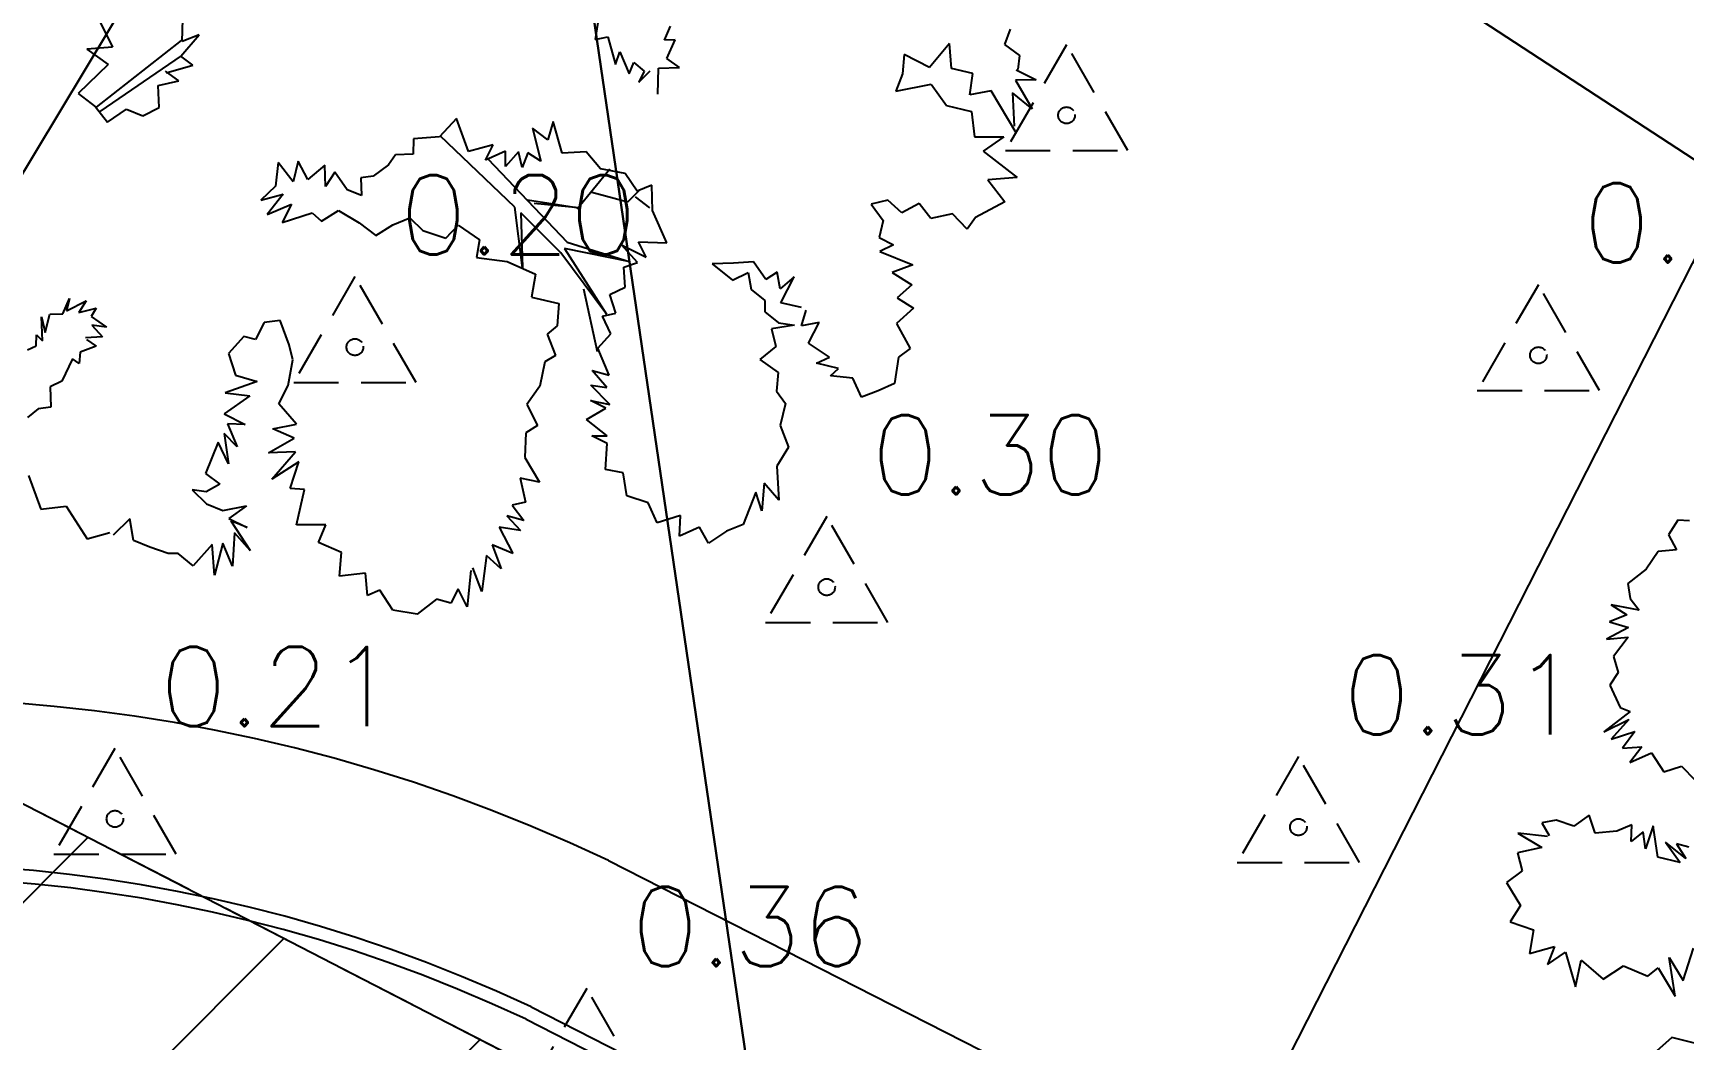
# Model space of a CAD drawing. Header units: metres. Extents: x 543100 to 543604, y 9574012 to 9574398.
# Drawn here: x 543235.68 to 543248.16, y 9574309.47 to 9574317.08 of the extents above; entities that cross this region are included whole.
import ezdxf

# ---------------------------------------------------------------- set-up
doc = ezdxf.new("R2010")
doc.units = ezdxf.units.M
doc.header["$LTSCALE"] = 0.1
for name, pattern in [('CONTINUO', [0]), ('DASHED2', [9.524999999999999, 6.35, -3.175]), ('HIDDEN', [9.524999999999999, 6.35, -3.175])]:
    doc.linetypes.add(name, pattern=pattern)
for name, color, linetype in [('#PROJ_PLATOS', 2, 'HIDDEN'), ('C-TOPO-TEXT', 7, 'Continuous'), ('HACHURA', 1, 'Continuous'), ('IMPL_MEIO FIO', 8, 'Continuous'), ('IMPL_VEGETAÇÃO', 8, 'Continuous'), ('IMPLANTAÇÃO', 1, 'Continuous'), ('MalhaTriTG', 7, 'CONTINUO'), ('PROJ_PLATOS', 2, 'DASHED2'), ('PROJ_TERRA_PERFIS', 2, 'Continuous'), ('XREF_IMPLNTACAO', 2, 'Continuous')]:
    doc.layers.add(name, color=color, linetype=linetype)
doc.layers.get('IMPLANTAÇÃO').off()
doc.styles.get("Standard").update_dxf_attribs({"font": 'simplex.shx'})

# ---------------------------------------------------------------- blocks, each defined once
blk = doc.blocks.new('A$C76815E95')
at = {"layer": 'HACHURA'}
h = blk.add_hatch(dxfattribs=at)
h.set_pattern_fill('ANSI31', color=1, scale=0.5, style=0)
h.set_pattern_definition([(45, (-56.71623454557266, -140.2760906778276), (-1.122532015133644, 1.122532015133644), [])])
h.paths.add_polyline_path([(78.50253660278395, -21.53023425675929), (78.1706479433924, -22.02040452882648), (30.00293476006482, -129.1186275184155), (23.85615117452107, -140.2760906778276), (-56.71623454557266, -83.83502537757158), (-56.29154449922498, -82.40403590723872), (-2.601691384217702, 20.28950879722834), (78.41679475666024, -21.48937489651144)])
at = {"layer": 'HACHURA', "color": 8, "elevation": 30.47163635617762, "flags": 128}
blk.add_lwpolyline([(78.50253660278395, -21.53023425675929), (78.1706479433924, -22.02040452882648), (30.00293476006482, -129.1186275184155), (23.85615117452107, -140.2760906778276), (-56.71623454557266, -83.83502537757158), (-56.29154449922498, -82.40403590723872), (-2.601691384217702, 20.28950879722834), (78.41679475666024, -21.48937489651144)], close=True, dxfattribs=at)
blk = doc.blocks.new('ARBOL03P')
at = {"layer": 'IMPL_VEGETAÇÃO', "color": 1}
for p, q in [((-0.2843153959352609, 2.110372033186306), (-0.2576477150477867, 2.250471277042638)), ((-0.2576477150477867, 2.250471277042638), (-0.2076458133837704, 2.167078869985297)), ((-0.2076458133837704, 2.167078869985297), (-0.1676442920525583, 2.250471277042638)), ((-0.1676442920525583, 2.250471277042638), (-0.07764086905732981, 2.187093047679059)), ((-0.5419637172008454, 2.09975845410628), (-0.4823066550176254, 2.191598403696703)), ((-0.4823066550176254, 2.191598403696703), (-0.5006626741509237, 2.108942449065323)), ((-0.07764086905732981, 2.187093047679059), (-0.03097242750424911, 2.180421655114473)), ((0.3523754852532051, 2.1137077294686), (0.4057108470281552, 2.190428743961353)), ((0.4057108470281552, 2.190428743961353), (0.4490458284703021, 2.170414566267591)), ((0.4490458284703021, 2.170414566267591), (0.532382331243662, 2.197100136525941)), ((0.532382331243662, 2.197100136525941), (0.5790507727967427, 2.160407477420711)), ((-0.574086750684117, 2.085982461667718), (-0.574086750684117, 2.159454421340055)), ((-0.574086750684117, 2.159454421340055), (-0.5419637172008454, 2.09975845410628)), ((-0.5006626741509237, 2.108942449065323), (-0.4042935737011089, 2.164046418819576)), ((-0.3876526593742273, 2.180421655114473), (-0.4743226222585211, 2.043658107540433)), ((-0.3143165369336707, 2.063672285234195), (-0.3576515183758175, 2.150400388573829)), ((-0.3576515183758175, 2.150400388573829), (-0.2843153959352609, 2.110372033186306)), ((-0.03097242750424911, 2.180421655114473), (-0.05430664828078946, 2.1137077294686)), ((0.2757059027017146, 2.077015070363369), (0.2823728229235831, 2.140393299726948)), ((0.2823728229235831, 2.140393299726948), (0.3523754852532051, 2.1137077294686)), ((0.5790507727967427, 2.160407477420711), (0.6223857542388904, 2.120379122033186)), ((-0.6309952474724376, 2.01363684099979), (-0.6209948671396344, 2.073679374081077)), ((-0.6209948671396344, 2.073679374081077), (-0.5776598856974875, 2.090357855492544)), ((-0.05430664828078946, 2.1137077294686), (-0.007638206727707875, 2.057000892669607)), ((0.1657017190408796, 1.956930004200799), (0.1557013387080763, 2.073679374081077)), ((0.1557013387080763, 2.073679374081077), (0.2090367004830265, 2.023643929846672)), ((0.2090367004830265, 2.023643929846672), (0.215703620704895, 2.100364944339424)), ((0.215703620704895, 2.100364944339424), (0.2757059027017146, 2.077015070363369)), ((0.6223857542388904, 2.120379122033186), (0.5790507727967427, 2.067007981516489)), ((-0.4743226222585211, 2.043658107540433), (-0.4309876408163742, 1.986951270741442)), ((-0.3843191992632935, 2.016972537282084), (-0.3143165369336707, 2.063672285234195)), ((-0.007638206727707875, 2.057000892669607), (-0.03430588761518294, 2.000294055870616)), ((0.5790507727967427, 2.067007981516489), (0.6057184536842186, 1.996958359588322)), ((0.9527369284780445, 1.974431579500105), (1.049150555687259, 2.031181737030036)), ((1.049150555687259, 2.031181737030036), (1.020793606508079, 1.963081547994119)), ((-0.6843306092473878, 2.006965448435204), (-0.6309952474724376, 2.01363684099979)), ((-0.4309876408163742, 1.986951270741442), (-0.4976568430350614, 1.963601396765385)), ((-0.364318438597687, 1.933580130224743), (-0.3843191992632935, 2.016972537282084)), ((-0.03430588761518294, 2.000294055870616), (0.01902947415976719, 1.963601396765385)), ((0.1257001977096674, 1.933580130224743), (0.1257001977096674, 1.986951270741442)), ((0.1257001977096674, 1.986951270741442), (0.1657017190408796, 1.956930004200799)), ((0.5523830919092685, 1.96693709304768), (0.5423827115764652, 1.883544685990338)), ((0.5890511531295459, 1.936915826507037), (0.5523830919092685, 1.96693709304768)), ((0.6057184536842186, 1.996958359588322), (0.572383852574875, 2.010301144717498)), ((0.572383852574875, 2.010301144717498), (0.5890511531295459, 1.936915826507037)), ((0.8279663520896516, 1.923356437723167), (0.879008860612176, 1.980106595253099)), ((0.879008860612176, 1.980106595253099), (0.9527369284780445, 1.974431579500105)), ((1.020793606508079, 1.963081547994119), (1.105864454045619, 1.997131642512078)), ((1.105864454045619, 1.997131642512078), (1.060493335358931, 1.951731516488134)), ((-0.4976568430350614, 1.963601396765385), (-0.4809895424803905, 1.89355177483722)), ((-0.4043199599288991, 1.856859115731988), (-0.364318438597687, 1.933580130224743)), ((0.01902947415976719, 1.963601396765385), (0.002362173605095386, 1.903558863684101)), ((0.03903023482537371, 1.860194812014284), (0.06903137582378349, 1.920237345095569)), ((0.06903137582378349, 1.920237345095569), (0.1257001977096674, 1.933580130224743)), ((0.7542382842237831, 1.906331390464188), (0.8279663520896516, 1.923356437723167)), ((1.060493335358931, 1.951731516488134), (1.173921132075654, 1.963081547994119)), ((1.173921132075654, 1.963081547994119), (1.219292250762342, 1.923356437723167)), ((1.219292250762342, 1.923356437723167), (1.281677538956538, 1.889306343205209)), ((-0.4809895424803905, 1.89355177483722), (-0.5509922048100115, 1.850187723167402)), ((-0.3309838374883434, 1.763459619827768), (-0.4043199599288991, 1.856859115731988)), ((0.002362173605095386, 1.903558863684101), (0.03903023482537371, 1.860194812014284)), ((0.5423827115764652, 1.883544685990338), (0.4657131290249747, 1.883544685990338)), ((0.4657131290249747, 1.883544685990338), (0.5023811902452522, 1.836844938038227)), ((0.6748388265220768, 1.838231201428271), (0.7315527248804372, 1.860931264440244)), ((0.7315527248804372, 1.860931264440244), (0.7542382842237831, 1.906331390464188)), ((1.281677538956538, 1.889306343205209), (1.247649199941522, 1.838231201428271)), ((-0.5509922048100115, 1.850187723167402), (-0.4509884014819807, 1.826837849191347)), ((-0.4509884014819807, 1.826837849191347), (-0.4509884014819807, 1.733438353287124)), ((0.4479832330886335, 1.809856122663306), (0.4649974025961425, 1.741755933627389)), ((0.5023811902452522, 1.836844938038227), (0.4490458284703021, 1.826837849191347)), ((0.527382690790339, 1.764455996639362), (0.5103685212828308, 1.8155311384163)), ((0.5103685212828308, 1.8155311384163), (0.55573963996952, 1.753105965133376)), ((0.6634960468504048, 1.764455996639362), (0.6748388265220768, 1.838231201428271)), ((1.247649199941522, 1.838231201428271), (1.304363098299882, 1.792831075404327)), ((-0.4509884014819807, 1.733438353287124), (-0.3909861194851612, 1.75678822726318)), ((-0.3909861194851612, 1.75678822726318), (-0.3309838374883434, 1.763459619827768)), ((0.5160399111186669, 1.707705839109431), (0.527382690790339, 1.764455996639362)), ((0.55573963996952, 1.753105965133376), (0.6011107586562083, 1.792831075404327)), ((0.6011107586562083, 1.792831075404327), (0.6634960468504048, 1.764455996639362)), ((1.304363098299882, 1.792831075404327), (1.241977810105686, 1.764455996639362)), ((1.241977810105686, 1.764455996639362), (1.298691708464046, 1.707705839109431)), ((0.4649974025961425, 1.741755933627389), (0.368583775386929, 1.741755933627389)), ((0.368583775386929, 1.741755933627389), (0.4252976737452894, 1.719055870615418)), ((0.4252976737452894, 1.719055870615418), (0.3799265550586011, 1.685005776097459)), ((0.4820115721036498, 1.690680791850451), (0.5160399111186669, 1.707705839109431)), ((1.298691708464046, 1.707705839109431), (1.253320589777358, 1.650955681579501)), ((0.3799265550586011, 1.685005776097459), (0.4196262839094533, 1.662305713085487)), ((0.4196262839094533, 1.662305713085487), (0.3855979448944371, 1.599880539802563)), ((0.4706687924319777, 1.633930634320522), (0.4820115721036498, 1.690680791850451)), ((1.253320589777358, 1.650955681579501), (1.26466336944903, 1.57718047679059)), ((0.3855979448944371, 1.599880539802563), (0.4196262839094533, 1.543130382272632)), ((0.4252976737452894, 1.599880539802563), (0.4706687924319777, 1.633930634320522)), ((0.4706687924319777, 1.565830445284605), (0.4252976737452894, 1.599880539802563)), ((0.4196262839094533, 1.543130382272632), (0.4536546229244705, 1.480705208989709)), ((0.4536546229244705, 1.480705208989709), (0.4706687924319777, 1.565830445284605)), ((1.26466336944903, 1.57718047679059), (1.202278081254832, 1.531780350766646)), ((1.202278081254832, 1.531780350766646), (1.219292250762342, 1.475030193236715)), ((1.219292250762342, 1.475030193236715), (1.139892793060636, 1.440980098718756)), ((1.117207233717291, 1.429630067212771), (1.100193064209783, 1.344504830917875)), ((1.139892793060636, 1.384229941188827), (1.117207233717291, 1.429630067212771)), ((1.139892793060636, 1.440980098718756), (1.139892793060636, 1.384229941188827)), ((1.020793606508079, 1.389904956941819), (0.9924366573288976, 1.304779720646922)), ((1.037807776015587, 1.327479783658895), (1.020793606508079, 1.389904956941819)), ((1.100193064209783, 1.344504830917875), (1.037807776015587, 1.384229941188827)), ((1.037807776015587, 1.384229941188827), (1.037807776015587, 1.327479783658895)), ((0.4593260127603056, 1.31612975215291), (0.3855979448944371, 1.22532950010502)), ((0.4990257416111588, 1.231004515858014), (0.4593260127603056, 1.31612975215291)), ((0.9357227589705372, 1.344504830917875), (0.8733374707763399, 1.270729626128964)), ((0.9470655386422093, 1.287754673387943), (0.9357227589705372, 1.344504830917875)), ((0.9754224878213895, 1.35585486242386), (0.9470655386422093, 1.287754673387943)), ((0.9924366573288976, 1.304779720646922), (0.9754224878213895, 1.35585486242386)), ((1.463162013703293, 1.253704578869987), (1.491518962882473, 1.310454736399916)), ((1.491518962882473, 1.310454736399916), (1.502861742554146, 1.253704578869987)), ((1.502861742554146, 1.253704578869987), (1.52554730189749, 1.31612975215291)), ((1.52554730189749, 1.31612975215291), (1.548232861240834, 1.248029563116993)), ((1.548232861240834, 1.248029563116993), (1.604946759599194, 1.327479783658895)), ((1.604946759599194, 1.327479783658895), (1.61061814943503, 1.253704578869987)), ((1.61061814943503, 1.253704578869987), (1.667332047793392, 1.31612975215291)), ((1.667332047793392, 1.31612975215291), (1.650317878285883, 1.253704578869987)), ((0.5330540806261759, 1.276404641881958), (0.4990257416111588, 1.231004515858014)), ((0.5330540806261759, 1.18560438983407), (0.5330540806261759, 1.276404641881958)), ((0.5614110298053552, 1.259379594622978), (0.5330540806261759, 1.18560438983407)), ((0.5954393688203723, 1.22532950010502), (0.5614110298053552, 1.259379594622978)), ((0.6521532671787327, 1.259379594622978), (0.5954393688203723, 1.22532950010502)), ((0.697524385865421, 1.22532950010502), (0.6521532671787327, 1.259379594622978)), ((0.7428955045521093, 1.270729626128964), (0.697524385865421, 1.22532950010502)), ((0.7202975262952149, 1.139337849191347), (0.8839333670805694, 1.273978680949381)), ((0.7712524537312904, 1.236679531611007), (0.7428955045521093, 1.270729626128964)), ((0.8109521825821435, 1.287754673387943), (0.7712524537312904, 1.236679531611007)), ((0.8733374707763399, 1.270729626128964), (0.8109521825821435, 1.287754673387943)), ((1.304363098299882, 1.219654484352028), (1.355405606822407, 1.299104704893931)), ((1.355405606822407, 1.299104704893931), (1.372419776329915, 1.236679531611007)), ((1.372419776329915, 1.236679531611007), (1.434805064524113, 1.287754673387943)), ((1.434805064524113, 1.287754673387943), (1.463162013703293, 1.253704578869987)), ((1.650317878285883, 1.253704578869987), (1.763745675002605, 1.293429689140937)), ((1.763745675002605, 1.293429689140937), (1.707031776644245, 1.231004515858014)), ((1.718624356935287, 1.229362967464962), (1.83013545073576, 1.273032896208805)), ((1.83013545073576, 1.273032896208805), (1.7913489833269, 1.219658538855221)), ((0.3855979448944371, 1.22532950010502), (0.3118698770285677, 1.18560438983407)), ((0.3712077326197907, 1.15389361478681), (0.3821167886721479, 1.212116677168662)), ((0.6060402125423128, 1.021592102499475), (0.5701945220881885, 1.236809493803823)), ((0.5701945220881885, 1.236809493803823), (0.6293887258589059, 1.022891724427642)), ((0.6293887258589059, 1.022891724427642), (0.7602973984871904, 1.244867149758455)), ((0.7602973984871904, 1.244867149758455), (0.6475704859461677, 1.019252783028776)), ((1.145564182896472, 1.145879279563117), (1.19093530158316, 1.208304452846041)), ((1.19093530158316, 1.208304452846041), (1.230635030434014, 1.18560438983407)), ((1.230635030434014, 1.18560438983407), (1.304363098299882, 1.219654484352028)), ((1.7913489833269, 1.219658538855221), (1.844680376014082, 1.219658538855221)), ((1.844680376014082, 1.219658538855221), (1.854376992866298, 1.171136395806508)), ((0.3118698770285677, 1.18560438983407), (0.3515696058794209, 1.151554295316111)), ((0.3515696058794209, 1.151554295316111), (0.3175412668644046, 1.089129122033187)), ((0.396662196741957, 1.139337849191347), (0.3421169164801725, 1.157532556185676)), ((0.9073658097913562, 1.100479153539173), (0.9584083183138814, 1.157229311069104)), ((0.9584083183138814, 1.157229311069104), (0.9924366573288976, 1.134529248057132)), ((0.9924366573288976, 1.134529248057132), (1.071836115030603, 1.157229311069104)), ((1.071836115030603, 1.157229311069104), (1.145564182896472, 1.145879279563117)), ((1.854376992866298, 1.171136395806508), (1.927101619257909, 1.137170895672409)), ((0.4221166608641234, 1.019252783028776), (0.396662196741957, 1.139337849191347)), ((0.7996094029104714, 1.089129122033187), (0.8676660809405039, 1.117504200798153)), ((0.8676660809405039, 1.117504200798153), (0.9073658097913562, 1.100479153539173)), ((1.927101619257909, 1.137170895672409), (1.951343161388447, 1.059535466794469)), ((-0.08304052392525918, 1.039786809493804), (-0.150578272808735, 1.036407792480571)), ((-0.07628674903691124, 1.090472064692292), (-0.08304052392525918, 1.039786809493804)), ((-0.04251787459517331, 1.029649758454107), (-0.07628674903691124, 1.090472064692292)), ((0.03515053662082401, 1.066818945599664), (-0.04251787459517331, 1.029649758454107)), ((0.3175412668644046, 1.089129122033187), (0.3402268262077488, 1.009678901491283)), ((0.3275715084103634, 1.037447490023104), (0.4948437012131706, 1.001058076034447)), ((0.8222949622538156, 0.9983288699852979), (0.7996094029104714, 1.089129122033187)), ((1.951343161388447, 1.059535466794469), (1.912556693979587, 0.9916044665262715)), ((-0.1336938355878665, 1.005996639361479), (-0.1843471472504721, 1.002617622348247)), ((-0.150578272808735, 1.036407792480571), (-0.1336938355878665, 1.005996639361479)), ((0.02839676173247696, 0.9924805713085494), (-0.02225654993013038, 1.009375656374711)), ((-0.02225654993013038, 0.9485533501365264), (-0.01212588759760891, 0.9924805713085494)), ((-0.01212588759760891, 0.9924805713085494), (0.02839676173247696, 0.9924805713085494)), ((0.3402268262077488, 1.009678901491283), (0.3118698770285677, 0.9415787124553665)), ((0.480580295952878, 0.6628964503255625), (0.6060402125423128, 1.021592102499475)), ((0.5421162774400505, 0.8409446544843524), (0.487570997178266, 1.004697017433313)), ((0.487570997178266, 1.004697017433313), (0.5421162774400505, 0.8664172442764135)), ((0.6475704859461677, 1.019252783028776), (0.5893888536669305, 0.8409446544843524)), ((0.7485668943879462, 0.975628806973325), (0.8222949622538156, 0.9983288699852979)), ((1.912556693979587, 0.9916044665262715), (1.94649485296234, 0.9624911806970449)), ((-0.03238721226265184, 0.891110060911573), (0.01826609939995549, 0.9519323671497588)), ((0.01826609939995549, 0.9519323671497588), (-0.02225654993013038, 0.9485533501365264)), ((0.3118698770285677, 0.9415787124553665), (0.3515696058794209, 0.8734785234194495)), ((0.7493883424348331, 0.9282792480571311), (0.5821161496320268, 0.8154720646922913)), ((0.5893888536669305, 0.8409446544843524), (0.7493883424348331, 0.9282792480571311)), ((0.7542382842237831, 0.8734785234194495), (0.7485668943879462, 0.975628806973325)), ((1.94649485296234, 0.9624911806970449), (1.883466843422942, 0.9236734662580739)), ((-0.05940231181604272, 0.8336667716866204), (0.01151232451160755, 0.8978680949380387)), ((0.01151232451160755, 0.8978680949380387), (-0.03238721226265184, 0.891110060911573)), ((0.3515696058794209, 0.8734785234194495), (0.2721701481777146, 0.7997033186305407)), ((0.7882666232387994, 0.7770032556185678), (0.7542382842237831, 0.8734785234194495)), ((1.883466843422942, 0.9236734662580739), (1.931949927684018, 0.8508902516850059)), ((-0.03238721226265184, 0.7998766015542955), (-0.05940231181604272, 0.8336667716866204)), ((0.3232126567002407, 0.748628176853603), (0.4082835042377813, 0.8224033816425127)), ((0.4082835042377813, 0.8224033816425127), (0.4026121144019452, 0.771328239865575)), ((1.931949927684018, 0.8508902516850059), (1.859225301292405, 0.8217769658557783)), ((1.859225301292405, 0.8217769658557783), (1.864073609718512, 0.7392893226729678)), ((-0.0864174113694327, 0.7829815164881326), (-0.03238721226265184, 0.7998766015542955)), ((0.2721701481777146, 0.7997033186305407), (0.3345554363719128, 0.8110533501365262)), ((0.3345554363719128, 0.8110533501365262), (0.3232126567002407, 0.748628176853603)), ((0.4026121144019452, 0.771328239865575), (0.4536546229244705, 0.7770032556185678)), ((0.4536546229244705, 0.7770032556185678), (0.4139548940736173, 0.7429531611006093)), ((0.5821161496320268, 0.8154720646922913), (0.4839346451608133, 0.4879673387943715)), ((0.7315527248804372, 0.7599782083595885), (0.7882666232387994, 0.7770032556185678)), ((0.4139548940736173, 0.7429531611006093), (0.4763401822678146, 0.72592811384163)), ((0.4763401822678146, 0.72592811384163), (0.4309690635811254, 0.703228050829658)), ((0.7202099452087651, 0.6748529720646923), (0.7315527248804372, 0.7599782083595885)), ((1.864073609718512, 0.7392893226729678), (1.801045600179116, 0.7344371083680956)), ((1.801045600179116, 0.7344371083680956), (1.844680376014082, 0.6470972508804138)), ((0.4309690635811254, 0.703228050829658), (0.4876829619394867, 0.6578279248057131)), ((0.4876829619394867, 0.6578279248057131), (0.4309690635811254, 0.6578279248057131)), ((0.4309690635811254, 0.6578279248057131), (0.4876829619394867, 0.5954027515227898)), ((0.7769238435671273, 0.6578279248057131), (0.7202099452087651, 0.6748529720646923)), ((0.7882666232387994, 0.5783777042638105), (0.7769238435671273, 0.6578279248057131)), ((1.844680376014082, 0.6470972508804138), (1.728320973787502, 0.6179839650511862)), ((1.728320973787502, 0.6179839650511862), (1.747714207491931, 0.5743140363073449)), ((0.4876829619394867, 0.5954027515227898), (0.4082835042377813, 0.5102775152278936)), ((0.7712524537312904, 0.5216275467338791), (0.7882666232387994, 0.5783777042638105)), ((1.747714207491931, 0.5743140363073449), (1.655596347395889, 0.559757393392732)), ((1.655596347395889, 0.559757393392732), (1.747714207491931, 0.5063830360391472)), ((1.931949927684018, 0.4481564643806921), (1.990129628797307, 0.5500529647829895)), ((1.990129628797307, 0.5500529647829895), (1.961039778240663, 0.4772697502099197)), ((0.4082835042377813, 0.5102775152278936), (0.4876829619394867, 0.4875774522159206)), ((0.8166235724179796, 0.4819024364629287), (0.7712524537312904, 0.5216275467338791)), ((1.548933562021523, 0.4966786074294047), (1.514995403038771, 0.4141909642465942)), ((1.597416646282598, 0.4335998214660792), (1.548933562021523, 0.4966786074294047)), ((1.67498958110032, 0.4578608929904346), (1.592568337856491, 0.5112352503440194)), ((1.592568337856491, 0.5112352503440194), (1.597416646282598, 0.4335998214660792)), ((1.747714207491931, 0.5063830360391472), (1.631354805265351, 0.5354963218683748)), ((1.631354805265351, 0.5354963218683748), (1.67498958110032, 0.4578608929904346)), ((1.927101619257909, 0.4384520357709505), (1.927101619257909, 0.5063830360391472)), ((1.927101619257909, 0.5063830360391472), (1.931949927684018, 0.4481564643806921)), ((1.961039778240663, 0.4772697502099197), (2.06285425518892, 0.5209396789537619)), ((2.06285425518892, 0.5209396789537619), (2.009522862501738, 0.4578608929904346)), ((0.4876829619394867, 0.4875774522159206), (0.5330540806261759, 0.4138022474270118)), ((0.8733374707763399, 0.4478523419449703), (0.8166235724179796, 0.4819024364629287)), ((0.8619946911046679, 0.3797521529090533), (0.8733374707763399, 0.4478523419449703)), ((1.912556693979587, 0.4093387499417229), (1.864073609718512, 0.4724175359050493)), ((1.864073609718512, 0.4724175359050493), (1.927101619257909, 0.4384520357709505)), ((2.009522862501738, 0.4578608929904346), (2.116185647876103, 0.4821219645147918)), ((2.116185647876103, 0.4821219645147918), (2.028916096206167, 0.4287476071612071)), ((0.5330540806261759, 0.4138022474270118), (0.5784251993128642, 0.4365023104389847)), ((0.5784251993128642, 0.4365023104389847), (0.6067821484920444, 0.385427168662047)), ((0.6067821484920444, 0.385427168662047), (0.6464818773428966, 0.3797521529090533)), ((1.364697841829438, 0.3899298927222379), (1.325911374420578, 0.3559643925881391)), ((1.447119085073265, 0.4141909642465942), (1.364697841829438, 0.3899298927222379)), ((1.514995403038771, 0.4141909642465942), (1.447119085073265, 0.4141909642465942)), ((1.917405002405696, 0.3511121782832678), (1.912556693979587, 0.4093387499417229)), ((2.028916096206167, 0.4287476071612071), (2.121033956302211, 0.4044865356368517)), ((2.121033956302211, 0.4044865356368517), (2.106489031023889, 0.3414077496735262)), ((0.6464818773428966, 0.3797521529090533), (0.7031957757012579, 0.3513770741440885)), ((0.7031957757012579, 0.3513770741440885), (0.7258813350446021, 0.31732697962613)), ((0.7258813350446021, 0.31732697962613), (0.7769238435671273, 0.3457020583910948)), ((0.7769238435671273, 0.3457020583910948), (0.7825952334029624, 0.2946269166141571)), ((0.8563233012688318, 0.3003019323671507), (0.8619946911046679, 0.3797521529090533)), ((1.325911374420578, 0.3559643925881391), (1.267731673307287, 0.2928856066248136)), ((1.626506496839244, 0.2686245351004564), (1.626506496839244, 0.3462599639783965)), ((1.626506496839244, 0.3462599639783965), (1.650748038969782, 0.2928856066248136)), ((1.650748038969782, 0.2928856066248136), (1.704079431656965, 0.3559643925881391)), ((1.704079431656965, 0.3559643925881391), (1.684686197952534, 0.2977378209296839)), ((1.684686197952534, 0.2977378209296839), (1.767107441196362, 0.3559643925881391)), ((1.767107441196362, 0.3559643925881391), (1.718624356935287, 0.2928856066248136)), ((1.83013545073576, 0.3025900352345552), (1.839832067587976, 0.3608166068930112)), ((1.839832067587976, 0.3608166068930112), (1.883466843422942, 0.3317033210637828)), ((1.883466843422942, 0.3317033210637828), (1.898011768701265, 0.2880333923199414)), ((1.898011768701265, 0.2880333923199414), (1.917405002405696, 0.3511121782832678)), ((2.106489031023889, 0.3414077496735262), (2.121033956302211, 0.3122944638442986)), ((0.7825952334029624, 0.2946269166141571), (0.7485668943879462, 0.2322017433312338)), ((0.9130371996271922, 0.2662518378491923), (0.8563233012688318, 0.3003019323671507)), ((1.267731673307287, 0.2928856066248136), (1.296821523863931, 0.2492156778809722)), ((1.49560216933434, 0.2443634635761009), (1.481057244056018, 0.317146678149169)), ((1.481057244056018, 0.317146678149169), (1.563478487299847, 0.2395112492712288)), ((1.563478487299847, 0.2395112492712288), (1.5343886367432, 0.317146678149169)), ((1.5343886367432, 0.317146678149169), (1.626506496839244, 0.2686245351004564)), ((1.718624356935287, 0.2928856066248136), (1.83013545073576, 0.3025900352345552)), ((2.121033956302211, 0.3122944638442986), (2.130730573154427, 0.2492156778809722)), ((0.8052807927463075, 0.2265267275782401), (0.7428955045521093, 0.1924766330602816)), ((0.7485668943879462, 0.2322017433312338), (0.8052807927463075, 0.2265267275782401)), ((0.9016944199555201, 0.2265267275782401), (0.9130371996271922, 0.2662518378491923)), ((0.9754224878213895, 0.1527515227893304), (0.9016944199555201, 0.2265267275782401)), ((1.296821523863931, 0.2492156778809722), (1.359849533403331, 0.2492156778809722)), ((1.359849533403331, 0.2492156778809722), (1.369546150255545, 0.2103979634420012)), ((1.442270776647158, 0.1909891062225162), (1.49560216933434, 0.2443634635761009)), ((2.130730573154427, 0.2492156778809722), (2.135578881580534, 0.1909891062225162)), ((0.7428955045521093, 0.1924766330602816), (0.8109521825821435, 0.1641015542953168)), ((0.8109521825821435, 0.1641015542953168), (0.7712524537312904, 0.1073513967653854)), ((1.369546150255545, 0.2103979634420012), (1.442270776647158, 0.1909891062225162)), ((2.135578881580534, 0.1909891062225162), (2.077399180467243, 0.1473191774786757)), ((0.7712524537312904, 0.1073513967653854), (0.8393091317613237, 0.1243764440243647)), ((0.8393091317613237, 0.1243764440243647), (0.8052807927463075, 0.05060123923545579)), ((0.9413941488063724, 0.05627625498844857), (0.8903516402838481, 0.1130264125183791)), ((0.8903516402838481, 0.1130264125183791), (0.9754224878213895, 0.09600136525939984)), ((0.9754224878213895, 0.09600136525939984), (0.9073658097913562, 0.1527515227893304)), ((0.9073658097913562, 0.1527515227893304), (0.9754224878213895, 0.1527515227893304)), ((2.077399180467243, 0.1473191774786757), (2.150123806858856, 0.1230581059543185)), ((2.199346564482497, 0.05146765385423269), (2.147136465380219, 0.1095174333123294)), ((0.8052807927463075, 0.05060123923545579), (0.879008860612176, 0.0789763180004206)), ((0.879008860612176, 0.0789763180004206), (0.9413941488063724, 0.05627625498844857)), ((2.135534221135268, -0.05882692711615167), (2.199346564482497, 0.05146765385423269)), ((2.181943198115071, -0.1284866624658685), (2.135534221135268, -0.05882692711615167)), ((2.100727488400416, -0.2155613316530136), (2.181943198115071, -0.1284866624658685)), ((1.538900559005882, -0.2689757929006507), (1.547038511427102, -0.2078935622768321)), ((1.547038511427102, -0.2078935622768321), (1.56331441626954, -0.2547232724217596)), ((1.56331441626954, -0.2547232724217596), (1.581624809217283, -0.2058574879227049)), ((1.581624809217283, -0.2058574879227049), (1.610107642691549, -0.2547232724217596)), ((1.614176618902158, -0.2486150493593779), (1.618245595112768, -0.2099296366309593)), ((1.618245595112768, -0.2099296366309593), (1.660969845324168, -0.2486150493593779)), ((1.545004023321797, -0.3117333543373237), (1.506348749321006, -0.2669397185465234)), ((1.506348749321006, -0.2669397185465234), (1.538900559005882, -0.2689757929006507)), ((1.660969845324168, -0.2486150493593779), (1.69555614311435, -0.2343625288804869)), ((1.69555614311435, -0.2343625288804869), (1.691487166903741, -0.2608314954841418)), ((1.691487166903741, -0.2608314954841418), (1.772866691115931, -0.2587954211300141)), ((1.772866691115931, -0.2587954211300141), (1.807452988906112, -0.2852643877336689)), ((1.807452988906112, -0.2852643877336689), (1.866453143959951, -0.2526871980676324)), ((1.866453143959951, -0.2526871980676324), (1.890867001223608, -0.2873004620877961)), ((1.55924544005893, -0.3504187670657419), (1.500245285005091, -0.3076612056290693)), ((1.500245285005091, -0.3076612056290693), (1.545004023321797, -0.3117333543373237)), ((1.890867001223608, -0.2873004620877961), (1.931556763329704, -0.3056251312749416)), ((0.6374051916896715, -0.395336284946771), (0.5477909655543609, -0.3729197067179602)), ((0.5477909655543609, -0.3729197067179602), (0.5925980786220162, -0.4132695475298198)), ((0.6463666143032025, -0.3460198128433873), (0.6374051916896715, -0.395336284946771)), ((0.7090965725979199, -0.4132695475298198), (0.6463666143032025, -0.3460198128433873)), ((0.7135772839046854, -0.3639530754264357), (0.7046158612911544, -0.4177528631755818)), ((0.7583843969723407, -0.4177528631755818), (0.7135772839046854, -0.3639530754264357)), ((0.8211143552670572, -0.3818863380094846), (0.7583843969723407, -0.4177528631755818)), ((0.870402179641478, -0.4177528631755818), (0.8211143552670572, -0.3818863380094846)), ((1.518555677952834, -0.3605991388363785), (1.55924544005893, -0.3504187670657419)), ((1.573486856796064, -0.3565269901281241), (1.518555677952834, -0.3605991388363785)), ((1.593831737849111, -0.3952124028565422), (1.573486856796064, -0.3565269901281241)), ((1.654866381008254, -0.3809598823776512), (1.593831737849111, -0.3952124028565422)), ((1.683349214482522, -0.3768877336693968), (1.614176618902158, -0.4155731463978154)), ((1.614176618902158, -0.4155731463978154), (1.654866381008254, -0.3809598823776512)), ((1.675211262061302, -0.4033567002730516), (1.683349214482522, -0.3768877336693968)), ((0.5925980786220162, -0.4132695475298198), (0.5253874090205333, -0.4446527570501546)), ((0.5906119652676614, -0.4178258244066368), (0.9153395747088524, -0.5682354022264224)), ((0.6362348525445229, -0.394995799201848), (0.9220488228378017, -0.5507771476580547)), ((0.8748828909482436, -0.4760359665704903), (0.870402179641478, -0.4177528631755818)), ((1.707763071746179, -0.3870681054400333), (1.675211262061302, -0.4033567002730516)), ((1.732176929009835, -0.407428848981306), (1.707763071746179, -0.3870681054400333)), ((0.9420935605497265, -0.5119024917365871), (0.8748828909482436, -0.4760359665704903)), ((0.9152092927091333, -0.5701855951314956), (0.9420935605497265, -0.5119024917365871)), ((0.7583843969723407, -0.6822684862755497), (0.7718265308926373, -0.5970854890060688)), ((0.7718265308926373, -0.5970854890060688), (0.9017671587888367, -0.64191864546369)), ((0.9017671587888367, -0.64191864546369), (0.9152092927091333, -0.5701855951314956)), ((0.6598087482234991, -0.6822684862755497), (0.7135772839046854, -0.6105354359433552)), ((0.7135772839046854, -0.6105354359433552), (0.7583843969723407, -0.6822684862755497)), ((1.276968147008917, -1.016648288174753), (1.294371513376342, -1.092113001470279)), ((1.108735605457131, -1.144357802982566), (0.9985142851301001, -1.161772736819995)), ((1.166746826681885, -1.144357802982566), (1.062326628477329, -1.219822516278092)), ((1.062326628477329, -1.219822516278092), (1.108735605457131, -1.144357802982566)), ((1.108735605457131, -1.237237450115522), (1.166746826681885, -1.144357802982566)), ((1.294371513376342, -1.092113001470279), (1.381388345213473, -1.126942869145137)), ((1.149343460314459, -1.25465238395295), (1.108735605457131, -1.237237450115522)), ((1.155144582436934, -1.341727053140096), (1.149343460314459, -1.25465238395295)), ((0.707677036721102, -1.327526973546026), (0.7164191238161202, -1.368353342398213)), ((0.7164191238161202, -1.368353342398213), (0.7455594141328472, -1.318778465934843)), ((0.7455594141328472, -1.318778465934843), (0.728075239942811, -1.403347372842945)), ((0.728075239942811, -1.403347372842945), (0.7659576173545553, -1.330443142749754)), ((0.7659576173545553, -1.330443142749754), (0.7834417915445915, -1.403347372842945)), ((1.224758047906638, -1.382361898760764), (1.155144582436934, -1.341727053140096)), ((0.4803827722506329, -1.470419264528681), (0.5007809754723418, -1.4091797112504)), ((0.7834417915445915, -1.403347372842945), (0.6989349496260839, -1.464586926121226)), ((1.201553559416737, -1.475241545893719), (1.224758047906638, -1.382361898760764)), ((0.5240932077257234, -1.514161802584596), (0.4803827722506329, -1.470419264528681)), ((0.6989349496260839, -1.464586926121226), (0.7776137334812461, -1.452922249306315)), ((0.7776137334812461, -1.452922249306315), (0.7309892689744837, -1.485000110547319)), ((1.201553559416737, -1.533291325351816), (1.288570391253868, -1.452021634110481)), ((1.288570391253868, -1.452021634110481), (1.201553559416737, -1.475241545893719)), ((0.4862108303139783, -1.578317525066605), (0.5240932077257234, -1.514161802584596)), ((0.7776137334812461, -1.505413294973413), (0.728075239942811, -1.528742648603234)), ((0.7309892689744837, -1.485000110547319), (0.7776137334812461, -1.505413294973413)), ((0.5474054399791051, -1.627892401529975), (0.4862108303139783, -1.578317525066605)), ((0.728075239942811, -1.528742648603234), (0.7688716463862288, -1.563736679047966)), ((0.7688716463862288, -1.563736679047966), (0.8067540237979731, -1.624976232326247)), ((1.265365902763966, -1.568121193026674), (1.201553559416737, -1.533291325351816)), ((1.201553559416737, -1.573926170972484), (1.265365902763966, -1.568121193026674)), ((1.25956478064149, -1.637780928376391), (1.201553559416737, -1.573926170972484)), ((0.5153511206307044, -1.671634939585889), (0.4832968012823056, -1.616227724715064)), ((0.4832968012823056, -1.616227724715064), (0.5474054399791051, -1.627892401529975)), ((0.8067540237979731, -1.624976232326247), (0.7630435883228834, -1.668718770382162)), ((0.5066090335356872, -1.718293646845532), (0.4483284529022331, -1.659970262770979)), ((0.4483284529022331, -1.659970262770979), (0.5153511206307044, -1.671634939585889)), ((0.7630435883228834, -1.668718770382162), (0.8184101399246639, -1.697880462419438)), ((1.184150193049311, -1.66100084015963), (1.25956478064149, -1.637780928376391)), ((1.195752437294262, -1.742270531400966), (1.184150193049311, -1.66100084015963)), ((0.3492514658253612, -1.802862553753634), (0.398789959363798, -1.738706831271625)), ((0.398789959363798, -1.738706831271625), (0.3958759303321244, -1.703712800826893)), ((0.3958759303321244, -1.703712800826893), (0.4949529174089964, -1.750371508086536)), ((0.4949529174089964, -1.750371508086536), (0.4221021916171797, -1.694964293215711)), ((0.4221021916171797, -1.694964293215711), (0.5066090335356872, -1.718293646845532)), ((0.8184101399246639, -1.697880462419438), (0.827152227019682, -1.759120015697719)), ((1.08553111696723, -1.811930266750682), (1.131940093947033, -1.736465553455156)), ((1.131940093947033, -1.736465553455156), (1.195752437294262, -1.742270531400966)), ((0.2589165658435091, -1.834940414994638), (0.2997129722869261, -1.797030215346179)), ((0.2997129722869261, -1.797030215346179), (0.3492514658253612, -1.802862553753634)), ((0.827152227019682, -1.759120015697719), (0.8562925173364082, -1.797030215346179)), ((0.8562925173364082, -1.797030215346179), (0.8825187786214634, -1.756203846493992)), ((0.8882929648030684, -1.759685465238395), (0.9230996975379204, -1.85256511237135)), ((0.9230996975379204, -1.85256511237135), (0.9289008196603961, -1.759685465238395)), ((0.9289008196603961, -1.759685465238395), (0.9811109187626741, -1.823540222642301)), ((0.9811109187626741, -1.823540222642301), (1.027519895742476, -1.782905377021634)), ((1.027519895742476, -1.782905377021634), (1.08553111696723, -1.811930266750682)), ((-0.2539525437308834, -1.814527230568544), (-0.2393823985725199, -1.849521261013276)), ((-0.2393823985725199, -1.849521261013276), (-0.1811018179390667, -1.855353599420732)), ((-0.1811018179390667, -1.855353599420732), (-0.1490474985906669, -1.808694892161089)), ((-0.1490474985906669, -1.808694892161089), (-0.116993179242268, -1.861185937828187)), ((0.06367662072143965, -1.872850614643097), (0.08407482394314769, -1.829108076587183)), ((0.08407482394314769, -1.829108076587183), (0.1103010852282029, -1.91950932190274)), ((0.1627536077983098, -1.899096137476646), (0.151097491671619, -1.834940414994638)), ((0.151097491671619, -1.834940414994638), (0.2181201594000912, -1.88159912225428)), ((0.2181201594000912, -1.88159912225428), (0.1802377819883461, -1.820359568975999)), ((0.1802377819883461, -1.820359568975999), (0.2589165658435091, -1.834940414994638)), ((-0.116993179242268, -1.861185937828187), (-0.04705648248212313, -1.86993444543937)), ((-0.04705648248212313, -1.86993444543937), (0.02288021427802178, -1.902012306680374)), ((0.02288021427802178, -1.902012306680374), (0.06367662072143965, -1.872850614643097)), ((0.1103010852282029, -1.91950932190274), (0.1161291432915466, -1.858269768624459)), ((0.1161291432915466, -1.858269768624459), (0.1627536077983098, -1.899096137476646))]:
    blk.add_line(p, q, dxfattribs=at)
blk = doc.blocks.new('A$C00972E22')
at = {"layer": 'IMPL_MEIO FIO', "color": 1}
for p, q in [((49.72036995273083, 211.5387056767941), (116.7163922431646, 211.5376432128251)), ((49.70088432764169, 210.2878659367561), (116.74739977438, 210.2878659367561)), ((49.7104201890761, 210.1878659371287), (116.8222370876465, 210.1878659371287))]:
    blk.add_line(p, q, dxfattribs=at)
for centre, radius, start, end in [((50.0565669714706, 198.9428016822785), 12.60038990867918, 91.52891733251879, 180.4805071994628), ((50.05639703280758, 198.9431871958077), 11.35, 91.79491320739783, 180.3785832784464), ((50.05639703280758, 198.9431871958077), 11.25, 91.76232346651885, 180)]:
    blk.add_arc(centre, radius, start, end, dxfattribs=at)
at = {"layer": 'IMPL_VEGETAÇÃO', "xscale": 2.286791147988358, "yscale": 2.286791147988358, "zscale": 2.286791147988358, "rotation": 270.0000000000018}
for p in [(44.98828007699922, 216.9497729446739), (59.98828007699922, 216.9497729446739)]:
    blk.add_blockref('ARBOL03P', p, dxfattribs=at)
blk = doc.blocks.new('Base_Implantacao')
at = {"layer": 'IMPLANTAÇÃO', "rotation": 333.0393706475627}
blk.add_blockref('A$C00972E22', (543099.8097354489, 9574144.815856133), dxfattribs=at)
at = {"layer": 'MalhaTriTG', "color": 132}
mesh = blk.add_polyface(dxfattribs=at)
corners = [(543224.664, 9574302.936, 30.992), (543210.265, 9574288.67, 31.209), (543216.703, 9574288.465, 31.154), (543213.734, 9574321.335, 30.969), (543218.85, 9574331.345, 30.895), (543226.223, 9574326.207, 30.933), (543224.268, 9574315.932, 31.062), (543219.876, 9574286.567, 30.533), (543193.607, 9574282.384, 31.298), (543227.396, 9574302.372, 30.53), (543227.186, 9574316.359, 31.22), (543239.215, 9574322.014, 30.485), (543230.57, 9574334.709, 30.757), (543225.45, 9574344.044, 30.865), (543250.101, 9574371.359, 30.793), (543235.218, 9574379.328, 30.85), (543243.115, 9574295.416, 30.237), (543260.488, 9574287.844, 29.96), (543254.859, 9574311.797, 30.344), (543254.233, 9574321.821, 30.714), (543271.924, 9574304.366, 30.172), (543267.489, 9574362.43, 30.657), (543240.338, 9574372.751, 30.753), (543240.528, 9574376.308, 30.661), (543253.768, 9574378.732, 30.858), (543253.993, 9574377.599, 30.878), (543254.701, 9574379.306, 30.904), (543255.768, 9574376.437, 30.874), (543276.872, 9574367.935, 30.831), (543257.017, 9574378.285, 30.88)]
mesh.append_faces([[corners[k] for k in face] for face in [(0, 1, 2), (0, 3, 1), (4, 3, 5), (0, 6, 3), (5, 3, 6), (2, 7, 0), (3, 8, 1), (0, 9, 10), (9, 0, 7), (10, 9, 11), (10, 5, 6), (4, 12, 13), (4, 5, 12), (11, 12, 5), (13, 12, 14), (5, 10, 11), (6, 0, 10), (3, 4, 15), (15, 4, 13), (9, 16, 11), (16, 17, 18), (19, 18, 20), (20, 18, 17), (19, 21, 12), (19, 11, 18), (18, 11, 16), (22, 14, 23), (13, 14, 22), (23, 14, 24), (22, 23, 15), (23, 24, 15), (24, 14, 25), (24, 25, 26), (15, 24, 26), (14, 27, 25), (15, 13, 22), (21, 28, 29), (25, 29, 26), (29, 25, 27), (29, 27, 21), (21, 27, 14), (21, 14, 12), (19, 12, 11)]], dxfattribs={"color": 132})
blk = doc.blocks.new('STA')
blk.add_lwpolyline([(0, 0.9999999999999964), (-0.8660254037844339, -0.5000000000000036), (0.8660254037844339, -0.5000000000000036)], close=True)
blk.add_circle((0, 0), 0.1181215260333346)

msp = doc.modelspace()

# ---------------------------------------------------------------- linework, layer by layer
at = {"layer": '#PROJ_PLATOS'}
msp.add_line((543227.8297810442, 9574315.263708834, 30.85), (543308.848267185, 9574273.48482514, 30.4), dxfattribs=at)
at = {"layer": 'PROJ_TERRA_PERFIS', "flags": 128}
msp.add_lwpolyline([(543252.2802251647, 9574323.309398757), (543177.5215618045, 9574176.337684048)], dxfattribs=at)

# ---------------------------------------------------------------- block references
at = {"layer": 'HACHURA', "color": 1}
msp.add_blockref('A$C76815E95', (543230.4314724284, 9574294.974200036, -0.07163635617761699), dxfattribs=at)
at = {"layer": 'PROJ_PLATOS', "color": 2, "linetype": 'Continuous', "lineweight": -3, "xscale": 0.5333333333333333, "yscale": 0.5333333333333333, "zscale": 0.5333333333333333}
for p in [(543243.4966275223, 9574316.453418946, 0.1913727610266904), (543238.1178418739, 9574314.701658417, 0.1995130051635673), (543247.0619006107, 9574314.639906386, 0.1987593427308538), (543241.6831149622, 9574312.888145857, 0.299793813724923), (543236.3043293138, 9574311.136385329, 0.2081028478466367), (543245.2483880506, 9574311.074633297, 0.3071803954290863), (543239.8696024022, 9574309.32287277, 0.3564610487734841)]:
    msp.add_blockref('STA', p, dxfattribs=at)
at = {"layer": 'XREF_IMPLNTACAO'}
msp.add_blockref('Base_Implantacao', (0, 0), dxfattribs=at)

# ---------------------------------------------------------------- texts
at = {"layer": 'C-TOPO-TEXT', "color": 7, "linetype": 'Continuous', "lineweight": -3, "char_height": 0.6, "attachment_point": 4}
for s, insert in [('0.20', (543238.4528418739, 9574315.701658417)), ('0.20', (543247.3969006106, 9574315.639906386)), ('0.30', (543242.0181149621, 9574313.888145857)), ('0.21', (543236.6393293138, 9574312.136385329)), ('0.31', (543245.5833880506, 9574312.074633297)), ('0.36', (543240.2046024022, 9574310.32287277))]:
    msp.add_mtext(s, dxfattribs=dict(at, insert=insert))

# ---------------------------------------------------------------- meshes
at = {"layer": 'MalhaTriTG', "color": 132}
mesh = msp.add_polyface(dxfattribs=at)
corners = [(543224.664, 9574302.936, 30.992), (543210.265, 9574288.67, 31.209), (543216.703, 9574288.465, 31.154), (543213.734, 9574321.335, 30.969), (543218.85, 9574331.345, 30.895), (543226.223, 9574326.207, 30.933), (543224.268, 9574315.932, 31.062), (543219.876, 9574286.567, 30.533), (543193.607, 9574282.384, 31.298), (543227.396, 9574302.372, 30.53), (543227.186, 9574316.359, 31.22), (543239.215, 9574322.014, 30.485), (543230.57, 9574334.709, 30.757), (543225.45, 9574344.044, 30.865), (543250.101, 9574371.359, 30.793), (543235.218, 9574379.328, 30.85), (543243.115, 9574295.416, 30.237), (543260.488, 9574287.844, 29.96), (543254.859, 9574311.797, 30.344), (543254.233, 9574321.821, 30.714), (543271.924, 9574304.366, 30.172), (543267.489, 9574362.43, 30.657), (543240.338, 9574372.751, 30.753), (543240.528, 9574376.308, 30.661), (543253.768, 9574378.732, 30.858), (543253.993, 9574377.599, 30.878), (543254.701, 9574379.306, 30.904), (543255.768, 9574376.437, 30.874), (543276.872, 9574367.935, 30.831), (543257.017, 9574378.285, 30.88)]
mesh.append_faces([[corners[k] for k in face] for face in [(0, 1, 2), (0, 3, 1), (4, 3, 5), (0, 6, 3), (5, 3, 6), (2, 7, 0), (3, 8, 1), (0, 9, 10), (9, 0, 7), (10, 9, 11), (10, 5, 6), (4, 12, 13), (4, 5, 12), (11, 12, 5), (13, 12, 14), (5, 10, 11), (6, 0, 10), (3, 4, 15), (15, 4, 13), (9, 16, 11), (16, 17, 18), (19, 18, 20), (20, 18, 17), (19, 21, 12), (19, 11, 18), (18, 11, 16), (22, 14, 23), (13, 14, 22), (23, 14, 24), (22, 23, 15), (23, 24, 15), (24, 14, 25), (24, 25, 26), (15, 24, 26), (14, 27, 25), (15, 13, 22), (21, 28, 29), (25, 29, 26), (29, 25, 27), (29, 27, 21), (21, 27, 14), (21, 14, 12), (19, 12, 11)]], dxfattribs={"color": 132})

doc.saveas('drawing.dxf')
